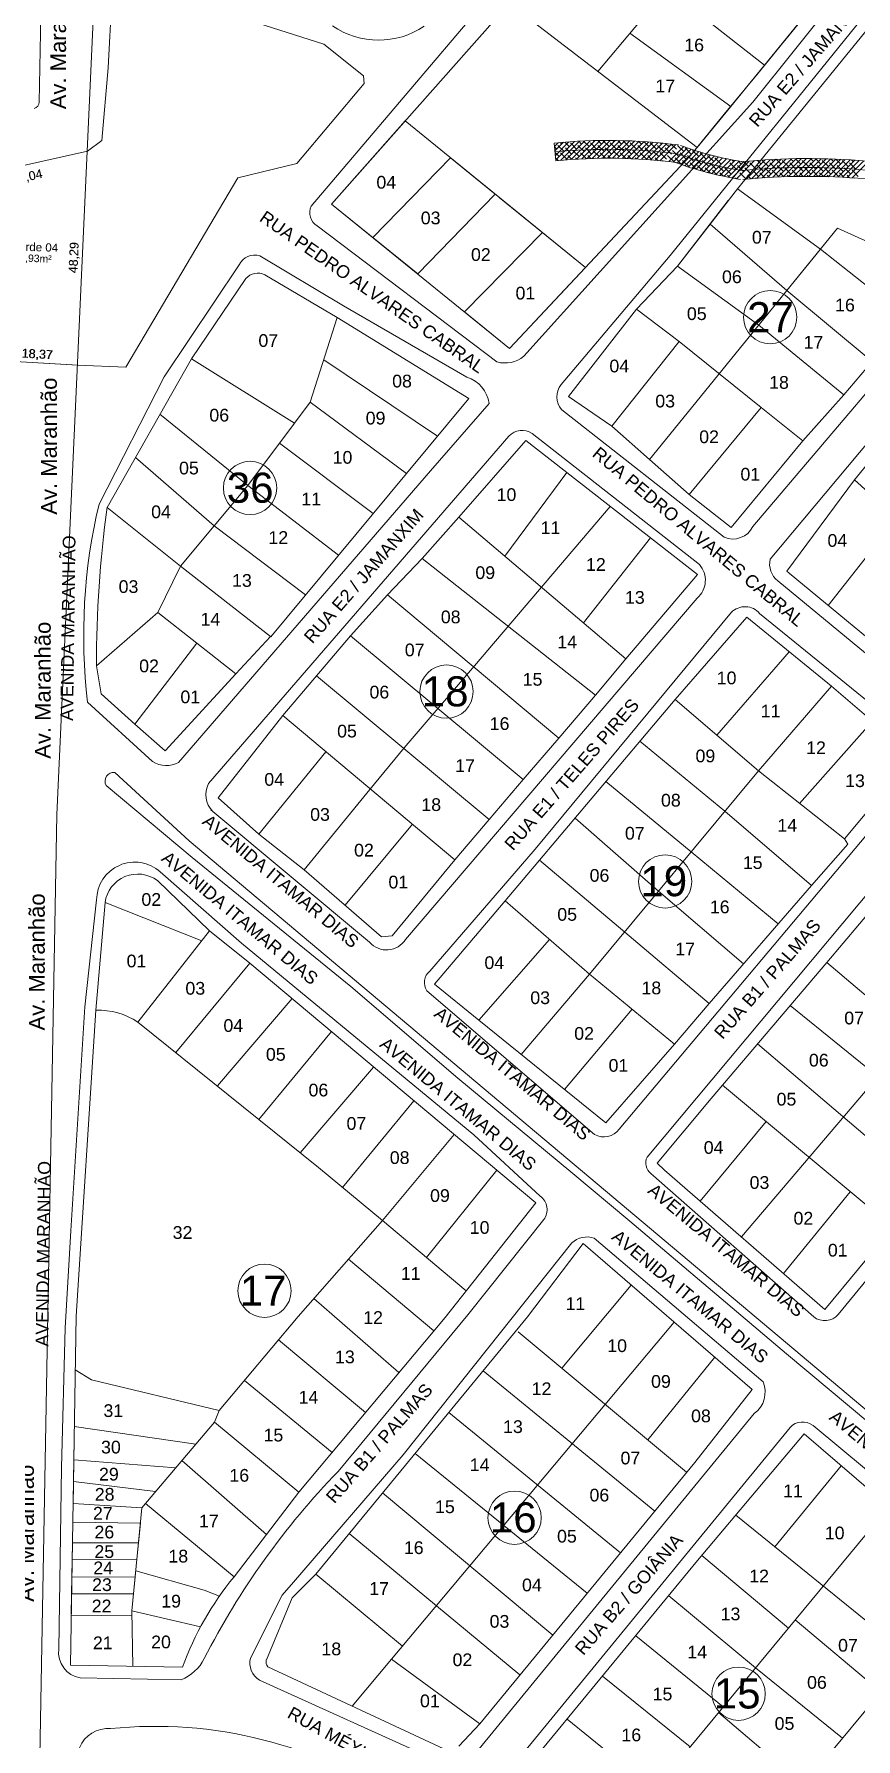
# Model space of a CAD drawing. Header units: metres. Extents: x 3808 to 8215, y 2374 to 6187.
# Drawn here: x 5423.2 to 5608.3, y 5421.3 to 5805.2 of the extents above; entities that cross this region are included whole.
import ezdxf

# ---------------------------------------------------------------- set-up
doc = ezdxf.new("R2010")
doc.units = ezdxf.units.M
doc.linetypes.add('CENTER', pattern=[2, 1.25, -0.25, 0.25, -0.25])
doc.linetypes.add('CONTINUO', pattern=[0])
for name, color, linetype in [('0 - Divisão rela', 7, 'CENTER'), ('0 - Linhas Quadras', 7, 'Continuous'), ('0 - Meio Fio', 32, 'Continuous'), ('Areas Lotes', 1, 'Continuous'), ('Calçada', 8, 'Continuous'), ('Fluxo', 170, 'Continuous'), ('Nome das Ruas', 7, 'Continuous'), ('q', 9, 'CONTINUO'), ('vista', 7, 'Continuous')]:
    doc.layers.add(name, color=color, linetype=linetype)
doc.styles.add('Arial', font='arial.ttf')
doc.styles.add('pedro', font='arial.ttf', dxfattribs={"height": 3})
doc.dimstyles.new('COTA 2', dxfattribs={"dimtxt": 1.9, "dimasz": 2.5, "dimexe": 1.25, "dimexo": 0.625, "dimtad": 1, "dimlfac": 1, "dimzin": 1, "dimtxsty": 'Arial', "dimcen": 2.5, "dimse1": 1, "dimse2": 1, "dimsd1": 1, "dimsd2": 1, "dimclrt": 7, "dimadec": 0, "dimazin": 0, "dimtfac": 1, "dimtmove": 0, "dimatfit": 3, "dimfxl": 1, "dimtolj": 1, "dimtzin": 0, "dimarcsym": 0})

# ---------------------------------------------------------------- blocks, each defined once
blk = doc.blocks.new('*D7880')
at = {"layer": 'Defpoints', "color": 0, "linetype": 'Continuous', "transparency": 16777216}
for p in [(5435.25, 5778.89), (5436.28, 5774.34), (5406.92, 5772.49)]:
    blk.add_point(p, dxfattribs=at)
at = {"layer": 'Calçada', "color": 7, "linetype": 'Continuous', "lineweight": 5, "transparency": 16777216, "insert": (5421.71, 5772.92), "char_height": 2, "attachment_point": 5, "rotation": 12.729, "style": 'Arial'}
blk.add_mtext('\\A1;29,04', dxfattribs=at)
blk = doc.blocks.new('*D7881')
at = {"layer": 'Defpoints', "color": 0, "linetype": 'Continuous', "transparency": 16777216}
for p in [(5435.25, 5778.9), (5433.07, 5730.66), (5433.07, 5730.66)]:
    blk.add_point(p, dxfattribs=at)
at = {"layer": 'Calçada', "color": 7, "linetype": 'Continuous', "lineweight": 5, "transparency": 16777216, "insert": (5432.34, 5754.86), "char_height": 2, "attachment_point": 5, "rotation": 87.4198, "style": 'Arial'}
blk.add_mtext('\\A1;48,29', dxfattribs=at)
blk = doc.blocks.new('*D7882')
at = {"layer": 'Defpoints', "color": 0, "linetype": 'Continuous', "transparency": 16777216}
for p in [(5414.73, 5731.72), (5414.73, 5731.72), (5433.07, 5730.66)]:
    blk.add_point(p, dxfattribs=at)
at = {"layer": 'Calçada', "color": 7, "linetype": 'Continuous', "lineweight": 5, "transparency": 16777216, "insert": (5424.01, 5733.01), "char_height": 2, "attachment_point": 5, "rotation": 356.6896, "style": 'Arial'}
blk.add_mtext('\\A1;18,37', dxfattribs=at)

msp = doc.modelspace()

# ---------------------------------------------------------------- linework, layer by layer
at = {"layer": '0 - Divisão rela', "linetype": 'Continuous', "lineweight": 5}
for p, q in [((5734.414, 5958.439), (5581.627, 5770.366)), ((5602.935, 5816.821), (5571.085, 5777.886)), ((5440.73, 5813.351), (5439.9, 5797.601)), ((5565.82, 5815.392), (5550.197, 5796.843)), ((5587.739, 5798.245), (5565.82, 5815.392)), ((5488.481, 5802.946), (5470.316, 5808.78)), ((5529.391, 5811.146), (5490.226, 5766.963)), ((5530.183, 5812.225), (5572.543, 5779.668)), ((5580.141, 5788.957), (5557.431, 5805.432)), ((5586.281, 5796.463), (5593.879, 5805.751)), ((5595.337, 5807.533), (5587.739, 5798.245)), ((5497.435, 5795.816), (5488.481, 5802.946)), ((5439.9, 5797.601), (5438.526, 5781.296)), ((5587.739, 5798.245), (5580.141, 5788.957)), ((5482.384, 5776.111), (5497.564, 5794.131)), ((5497.564, 5794.131), (5497.435, 5795.816)), ((5578.683, 5787.175), (5586.281, 5796.463)), ((5490.226, 5766.963), (5506.809, 5785.671)), ((5506.809, 5785.671), (5547.407, 5752.683)), ((5571.085, 5777.886), (5578.683, 5787.175)), ((5580.141, 5788.957), (5572.543, 5779.668)), ((5469.148, 5772.87), (5482.384, 5776.111)), ((5499.545, 5759.403), (5517.019, 5777.375)), ((5527.108, 5769.177), (5517.019, 5777.375)), ((5571.085, 5777.886), (5530.289, 5734.462)), ((5575.494, 5762.467), (5581.627, 5770.366)), ((5581.627, 5770.366), (5600.352, 5756.812)), ((5530.289, 5734.462), (5490.226, 5766.963)), ((5490.226, 5766.963), (5509.641, 5751.213)), ((5509.641, 5751.213), (5527.108, 5769.177)), ((5547.407, 5752.683), (5528.005, 5768.448)), ((5579.58, 5767.729), (5568.134, 5752.989)), ((5509.641, 5751.213), (5499.545, 5759.403)), ((5520.194, 5742.652), (5537.706, 5760.565)), ((5604.178, 5761.519), (5561.851, 5709.442)), ((5568.134, 5752.989), (5575.494, 5762.467)), ((5575.494, 5762.467), (5592.784, 5747.5)), ((5604.178, 5761.519), (5628.378, 5750.592)), ((5592.784, 5747.5), (5600.352, 5756.812)), ((5600.352, 5756.812), (5620.168, 5741.047)), ((5475.207, 5751.026), (5491.51, 5741.442)), ((5530.289, 5734.462), (5547.407, 5752.683)), ((5558.885, 5743.285), (5568.134, 5752.989)), ((5568.134, 5752.989), (5586.451, 5739.709)), ((5458.674, 5732.141), (5470.968, 5750.179)), ((5611.957, 5731.502), (5592.784, 5747.5)), ((5608.009, 5704.89), (5644.468, 5749.52)), ((5485.433, 5722.363), (5491.51, 5741.442)), ((5491.51, 5741.442), (5521.13, 5723.178)), ((5530.289, 5734.462), (5520.194, 5742.652)), ((5543.622, 5723.646), (5558.885, 5743.285)), ((5568.548, 5735.992), (5558.885, 5743.285)), ((5586.451, 5739.709), (5605.598, 5723.993)), ((5553.335, 5716.946), (5568.548, 5735.992)), ((5568.548, 5735.992), (5587.009, 5721.131)), ((5458.674, 5732.141), (5439.698, 5698.662)), ((5481.863, 5717.598), (5458.674, 5732.141)), ((5514.106, 5714.723), (5488.472, 5731.902)), ((5605.598, 5723.993), (5611.957, 5731.502)), ((5481.863, 5717.598), (5485.433, 5722.363)), ((5507.082, 5706.267), (5485.433, 5722.363)), ((5521.13, 5723.178), (5507.082, 5706.267)), ((5553.335, 5716.946), (5543.622, 5723.646)), ((5570.777, 5701.577), (5587.009, 5721.131)), ((5587.009, 5721.131), (5596.356, 5713.606)), ((5596.356, 5713.606), (5605.598, 5723.993)), ((5451.597, 5719.655), (5471.383, 5703.608)), ((5471.383, 5703.608), (5481.863, 5717.598)), ((5561.851, 5709.442), (5553.335, 5716.946)), ((5478.488, 5713.093), (5499.595, 5697.255)), ((5533.99, 5713.699), (5518.918, 5696.432)), ((5572.658, 5683.565), (5533.99, 5713.699)), ((5580.2, 5694.146), (5596.356, 5713.606)), ((5463.796, 5694.521), (5446.075, 5709.912)), ((5561.851, 5709.442), (5570.777, 5701.577)), ((5507.082, 5706.267), (5476.551, 5669.515)), ((5529.237, 5687.68), (5543.213, 5706.512)), ((5456.21, 5685.434), (5471.383, 5703.608)), ((5471.383, 5703.608), (5491.816, 5687.891)), ((5570.777, 5701.577), (5580.2, 5694.146)), ((5592.751, 5684.256), (5608.009, 5704.89)), ((5608.009, 5704.89), (5645.05, 5671.155)), ((5456.21, 5685.434), (5439.698, 5698.662)), ((5522.442, 5662.974), (5553.008, 5698.879)), ((5463.796, 5694.521), (5484.397, 5678.96)), ((5518.918, 5696.432), (5510.609, 5687.127)), ((5518.918, 5696.432), (5556.514, 5664.547)), ((5602.088, 5676.543), (5617.503, 5696.244)), ((5562.074, 5691.813), (5546.955, 5672.653)), ((5510.609, 5687.127), (5502.815, 5678.96)), ((5510.609, 5687.127), (5549.66, 5656.371)), ((5451.143, 5674.972), (5456.21, 5685.434)), ((5456.21, 5685.434), (5476.478, 5669.572)), ((5556.514, 5664.547), (5572.658, 5683.565)), ((5593.27, 5683.827), (5592.751, 5684.256)), ((5610.905, 5669.258), (5593.27, 5683.827)), ((5502.815, 5678.96), (5494.487, 5669.746)), ((5502.815, 5678.96), (5541.422, 5646.658)), ((5437.295, 5662.991), (5451.143, 5674.972)), ((5468.708, 5661.135), (5451.143, 5674.972)), ((5567.611, 5655.391), (5583.756, 5673.905)), ((5583.756, 5673.905), (5602.827, 5658.41)), ((5445.946, 5649.822), (5459.926, 5668.053)), ((5476.478, 5669.572), (5468.708, 5661.135)), ((5494.487, 5669.746), (5479.265, 5651.756)), ((5494.487, 5669.746), (5533.357, 5637.371)), ((5438.339, 5656.684), (5437.295, 5662.991)), ((5506.588, 5644.494), (5522.442, 5662.974)), ((5549.66, 5656.371), (5556.514, 5664.547)), ((5576.998, 5647.353), (5593.291, 5666.157)), ((5468.708, 5661.135), (5452.74, 5643.794)), ((5486.876, 5660.751), (5525.764, 5628.383)), ((5445.946, 5649.822), (5438.339, 5656.684)), ((5567.611, 5655.391), (5529.33, 5610.053)), ((5541.422, 5646.658), (5549.66, 5656.371)), ((5567.611, 5655.391), (5586.384, 5639.314)), ((5586.384, 5639.314), (5602.827, 5658.41)), ((5602.827, 5658.41), (5621.237, 5642.563)), ((5479.265, 5651.756), (5464.666, 5633.211)), ((5479.265, 5651.756), (5518.006, 5619.253)), ((5445.946, 5649.822), (5452.74, 5643.794)), ((5612.032, 5650.486), (5595.633, 5631.992)), ((5488.981, 5643.604), (5473.857, 5625.069)), ((5498.888, 5635.137), (5506.588, 5644.494)), ((5533.357, 5637.371), (5541.422, 5646.658)), ((5559.664, 5645.98), (5578.827, 5630.214)), ((5621.237, 5642.563), (5605.754, 5623.98)), ((5525.764, 5628.383), (5533.357, 5637.371)), ((5548.332, 5593.498), (5586.384, 5639.314)), ((5552, 5636.903), (5571.226, 5621.064)), ((5605.754, 5623.98), (5586.384, 5639.314)), ((5464.666, 5633.211), (5473.857, 5625.069)), ((5484.076, 5616.992), (5498.888, 5635.137)), ((5518.006, 5619.253), (5525.764, 5628.383)), ((5563.867, 5612.202), (5545.067, 5628.691)), ((5598.352, 5613.523), (5578.827, 5630.214)), ((5473.857, 5625.069), (5484.076, 5616.992)), ((5508.432, 5627.285), (5493.278, 5609.036)), ((5571.226, 5621.064), (5590.848, 5604.889)), ((5598.352, 5613.523), (5606.536, 5622.81)), ((5606.536, 5622.81), (5605.754, 5623.98)), ((5484.076, 5616.992), (5501.464, 5601.958)), ((5503.885, 5602.149), (5518.006, 5619.253)), ((5556.246, 5603.026), (5537.072, 5619.222)), ((5462.78, 5603.278), (5451.009, 5614.6)), ((5575.266, 5586.96), (5598.352, 5613.523)), ((5616.811, 5613.993), (5601.796, 5596.198)), ((5439.24, 5609.664), (5437.136, 5585.412)), ((5461.013, 5601.031), (5439.24, 5609.664)), ((5513.385, 5591.274), (5529.33, 5610.053)), ((5529.33, 5610.053), (5548.332, 5593.498)), ((5563.867, 5612.202), (5582.972, 5595.827)), ((5462.78, 5603.278), (5446.637, 5582.761)), ((5471.804, 5596.031), (5462.78, 5603.278)), ((5501.464, 5601.958), (5503.885, 5602.149)), ((5523.404, 5583.173), (5539.334, 5601.337)), ((5556.246, 5603.026), (5575.266, 5586.96)), ((5455.181, 5575.876), (5471.804, 5596.031)), ((5536.237, 5542.003), (5471.804, 5596.031)), ((5601.796, 5596.198), (5575.722, 5565.523)), ((5601.796, 5596.198), (5639.762, 5563.869)), ((5523.404, 5583.173), (5513.385, 5591.274)), ((5548.332, 5593.498), (5532.964, 5575.444)), ((5548.332, 5593.498), (5567.496, 5577.778)), ((5481.36, 5588.019), (5464.518, 5568.353)), ((5567.496, 5577.778), (5575.266, 5586.96)), ((5582.525, 5534.368), (5628.885, 5588.822)), ((5632.396, 5554.849), (5593.538, 5586.483)), ((5437.136, 5585.412), (5432.711, 5516.495)), ((5446.637, 5582.761), (5487.29, 5550.005)), ((5552.001, 5560.052), (5523.404, 5583.173)), ((5542.725, 5567.551), (5557.914, 5585.638)), ((5490.22, 5580.589), (5473.883, 5560.807)), ((5567.496, 5577.778), (5552.001, 5560.052)), ((5624.511, 5545.193), (5586.18, 5577.827)), ((5499.717, 5572.625), (5483.168, 5553.326)), ((5616.644, 5536.554), (5578.278, 5568.53)), ((5492.703, 5545.516), (5508.764, 5565.04)), ((5575.722, 5565.523), (5563.6, 5550.989)), ((5573.253, 5542.432), (5588.125, 5560.323)), ((5517.862, 5557.411), (5501.701, 5538.055)), ((5487.29, 5550.005), (5501.701, 5538.055)), ((5511.584, 5529.764), (5527.432, 5549.386)), ((5563.6, 5550.989), (5565.224, 5549.415)), ((5601.304, 5518.035), (5565.224, 5549.415)), ((5592.024, 5526.106), (5607.056, 5544.545)), ((5536.237, 5542.003), (5515.825, 5516.24)), ((5501.701, 5538.055), (5482.711, 5516.447)), ((5520.568, 5522.227), (5501.701, 5538.055)), ((5601.304, 5518.035), (5616.644, 5536.554)), ((5546.876, 5532.844), (5534.36, 5516.379)), ((5546.876, 5532.844), (5584.986, 5500.038)), ((5494.045, 5529.344), (5513.276, 5513.197)), ((5557.733, 5523.498), (5542.082, 5504.816)), ((5486.262, 5520.488), (5505.414, 5503.812)), ((5432.711, 5516.495), (5431.431, 5437.939)), ((5482.711, 5516.447), (5464.895, 5495.259)), ((5515.825, 5516.24), (5482.836, 5476.86)), ((5534.36, 5516.379), (5486.687, 5458.417)), ((5503.76, 5439.251), (5567.402, 5515.175)), ((5532.273, 5512.997), (5570.204, 5481.358)), ((5478.264, 5511.158), (5497.883, 5494.822)), ((5576.582, 5507.272), (5561.445, 5488.664)), ((5432.515, 5504.46), (5436.156, 5502.165)), ((5436.156, 5502.165), (5464.895, 5495.259)), ((5470.61, 5502.056), (5490.36, 5485.841)), ((5524.36, 5504.221), (5563.029, 5472.637)), ((5584.986, 5500.038), (5572.016, 5483.562)), ((5464.895, 5495.259), (5463.867, 5492.626)), ((5516.611, 5494.8), (5555.279, 5463.216)), ((5432.306, 5491.64), (5459.681, 5487.692)), ((5463.867, 5492.626), (5447.522, 5473.361)), ((5463.867, 5492.626), (5482.836, 5476.86)), ((5596.665, 5489.984), (5572.675, 5461.473)), ((5596.665, 5489.984), (5634.824, 5457.135)), ((5432.185, 5484.2), (5432.253, 5488.399)), ((5432.105, 5479.317), (5432.171, 5483.317)), ((5432.185, 5484.2), (5455.165, 5482.369)), ((5456.55, 5484.002), (5475.555, 5467.348)), ((5547.824, 5454.154), (5509.06, 5485.62)), ((5572.016, 5483.562), (5523.632, 5424.746)), ((5605.023, 5482.789), (5590.098, 5464.537)), ((5432.105, 5479.317), (5450.607, 5476.998)), ((5432.024, 5474.351), (5432.09, 5478.35)), ((5482.836, 5476.86), (5468.274, 5457.835)), ((5501.733, 5476.711), (5540.031, 5444.68)), ((5447.522, 5473.361), (5432.024, 5474.351)), ((5447.522, 5473.361), (5445.265, 5450.184)), ((5468.274, 5457.835), (5448.349, 5474.336)), ((5546.821, 5390.402), (5615.745, 5473.559)), ((5581.27, 5471.688), (5620.533, 5439.884)), ((5447.188, 5469.928), (5431.956, 5470.158)), ((5446.752, 5465.45), (5447.188, 5469.928)), ((5494.191, 5467.541), (5513.844, 5451.281)), ((5431.819, 5461.753), (5431.879, 5465.452)), ((5431.879, 5465.452), (5446.752, 5465.45)), ((5446.393, 5461.767), (5446.752, 5465.45)), ((5431.754, 5457.753), (5431.819, 5461.753)), ((5446.393, 5461.767), (5431.819, 5461.753)), ((5446.005, 5457.786), (5446.393, 5461.767)), ((5572.675, 5461.473), (5527.85, 5407.078)), ((5573.653, 5462.636), (5593.134, 5446.279)), ((5431.692, 5453.954), (5431.754, 5457.753)), ((5446.005, 5457.786), (5431.754, 5457.753)), ((5445.637, 5454.004), (5446.005, 5457.786)), ((5461.539, 5454.84), (5446.139, 5459.155)), ((5486.687, 5458.417), (5481.35, 5453.124)), ((5486.687, 5458.417), (5506.222, 5442.187)), ((5634.824, 5457.135), (5581.251, 5392.464)), ((5431.692, 5453.954), (5431.614, 5449.154)), ((5445.637, 5454.004), (5431.692, 5453.954)), ((5464.965, 5453.453), (5461.539, 5454.84)), ((5481.35, 5453.124), (5475.549, 5439.117)), ((5585.722, 5437.337), (5566.163, 5453.571)), ((5431.614, 5449.154), (5445.287, 5449.05)), ((5460.74, 5446.561), (5445.265, 5450.184)), ((5445.265, 5450.184), (5445.503, 5437.675)), ((5513.844, 5451.281), (5532.657, 5435.717)), ((5594.642, 5448.099), (5613.959, 5431.948)), ((5558.742, 5444.566), (5578.435, 5428.545)), ((5431.431, 5437.939), (5456.668, 5437.466)), ((5475.859, 5437.569), (5515.539, 5419.089)), ((5503.76, 5439.251), (5494.912, 5428.695)), ((5523.632, 5424.746), (5503.76, 5439.251)), ((5585.722, 5437.337), (5605.269, 5421.458)), ((5551.239, 5435.461), (5570.99, 5419.563)), ((5523.632, 5424.746), (5518.93, 5419.684)), ((5562.931, 5409.839), (5543.274, 5425.795)), ((5577.384, 5427.277), (5596.565, 5410.951))]:
    msp.add_line(p, q, dxfattribs=at)
for centre, radius, start, end in [((5473.623, 5747.921), 3.486, 62.97785, 139.61643), ((5706.555, 5662.764), 269.261, 172.33845, 179.95164), ((5446.578, 5608.667), 7.405, 53.24499, 172.26251), ((5437.64, 5568.866), 16.554, 57.07841, 91.7426), ((5522.502, 5413.446), 70.079, 140.69767, 159.95559), ((5477.296, 5438.662), 1.806, 165.3741, 217.24542)]:
    msp.add_arc(centre, radius, start, end, dxfattribs=at)
at = {"layer": '0 - Linhas Quadras', "lineweight": 5}
for p, q in [((5435.249, 5778.9), (5406.92, 5772.491)), ((5435.249, 5778.9), (5438.526, 5781.296)), ((5443.877, 5730.212), (5469.148, 5772.87)), ((5414.731, 5731.721), (5433.004, 5730.664)), ((5433.004, 5730.664), (5443.877, 5730.212))]:
    msp.add_line(p, q, dxfattribs=at)
at = {"layer": '0 - Meio Fio', "linetype": 'Continuous', "lineweight": 5}
for p, q in [((5583.623, 5881.929), (5485.676, 5766.495)), ((5661.72, 5873.185), (5566.486, 5755.338)), ((5585.105, 5789.941), (5634.04, 5851.092)), ((5711.597, 5833.53), (5589.033, 5687.006)), ((5585.133, 5694.326), (5675.703, 5801.159)), ((5533.554, 5732.688), (5585.105, 5789.941)), ((5487.005, 5762.068), (5527.483, 5731.403)), ((5474.082, 5755.334), (5492.906, 5744.048)), ((5566.486, 5755.338), (5541.967, 5726.288)), ((5469.42, 5753.246), (5452.54, 5728.03)), ((5492.906, 5744.048), (5520.717, 5727.986)), ((5452.54, 5728.03), (5437.872, 5699.343)), ((5512.517, 5706.915), (5525.701, 5722.043)), ((5542.061, 5720.63), (5578.628, 5691.913)), ((5530.177, 5714.658), (5462.538, 5636.455)), ((5573.084, 5685.762), (5535.421, 5715.293)), ((5455.769, 5641.222), (5512.517, 5706.915)), ((5590.746, 5682.084), (5627.801, 5651.484)), ((5506.907, 5601.341), (5572.586, 5678.242)), ((5536.053, 5621.696), (5580.305, 5675.02)), ((5586.623, 5674.767), (5622.008, 5645.979)), ((5435.297, 5654.771), (5449.947, 5641.42)), ((5439.484, 5636.042), (5458.836, 5619.838)), ((5458.147, 5623.566), (5441.396, 5638.936)), ((5620.997, 5637.141), (5555.03, 5558.606)), ((5561.278, 5552.346), (5628.833, 5633.09)), ((5463.015, 5630.576), (5498.797, 5600.705)), ((5639.11, 5471.426), (5458.147, 5623.566)), ((5512.354, 5594.229), (5536.053, 5621.696)), ((5458.836, 5619.838), (5494.583, 5590.791)), ((5451.666, 5616.571), (5469.959, 5600.529)), ((5434.687, 5586.148), (5437.32, 5610.259)), ((5469.959, 5600.529), (5522.256, 5557.352)), ((5669.722, 5596.589), (5604.343, 5516.892)), ((5494.583, 5590.791), (5518.664, 5570.147)), ((5549.483, 5557.448), (5511.721, 5589.809)), ((5431.528, 5535.718), (5434.687, 5586.148)), ((5518.664, 5570.147), (5544.11, 5549.047)), ((5522.256, 5557.352), (5537.228, 5543.523)), ((5544.11, 5549.047), (5557.38, 5537.91)), ((5562.113, 5548.614), (5598.809, 5516.349)), ((5538.019, 5538.256), (5520.902, 5516.845)), ((5557.38, 5537.91), (5592.72, 5508.043)), ((5430.212, 5513.89), (5431.528, 5535.718)), ((5544.312, 5532.995), (5506.371, 5485.276)), ((5549.397, 5534.064), (5587.399, 5501.71)), ((5520.902, 5516.845), (5491.72, 5481.549)), ((5429.438, 5482.343), (5430.212, 5513.89)), ((5592.72, 5508.043), (5644.151, 5464.976)), ((5521.046, 5416.142), (5585.431, 5494.575)), ((5593.483, 5491.481), (5527.333, 5410.778)), ((5598.658, 5491.93), (5636.232, 5460.683)), ((5428.807, 5441.566), (5429.438, 5482.343)), ((5506.371, 5485.276), (5481.65, 5456.62)), ((5481.65, 5456.62), (5479.087, 5453.704)), ((5479.087, 5453.704), (5471.985, 5439.512)), ((5456.367, 5434.629), (5433.646, 5435.05)), ((5473.995, 5434.558), (5514.197, 5416.35))]:
    msp.add_line(p, q, dxfattribs=at)
for centre, radius, start, end in [((5500.809, 5822.042), 18.183, 235.34451, 304.42183), ((5488.685, 5764.986), 3.367, 153.35932, 240.07428), ((5472.979, 5751.548), 3.944, 73.76485, 154.48634), ((5529.262, 5737.985), 6.818, 254.8829, 309.01867), ((5518.502, 5721.068), 7.264, 7.71683, 72.24833), ((5545.321, 5723.514), 4.352, 140.40362, 221.49671), ((5533.159, 5712.008), 3.989, 55.44037, 138.37029), ((5562.431, 5669.785), 128.018, 166.65067, 186.73521), ((5580.581, 5696.623), 5.099, 247.48174, 333.22344), ((5569.137, 5682.247), 5.285, 310.733, 41.68887), ((5593.644, 5685.852), 4.753, 165.94904, 232.43955), ((5583.348, 5671.989), 4.295, 40.30137, 135.12122), ((5453.016, 5645.983), 5.499, 236.07147, 300.03634), ((5441.149, 5637.02), 1.932, 82.66609, 210.43933), ((5467.289, 5633.958), 5.367, 152.27922, 223.92578), ((5445.923, 5610.165), 8.603, 48.12466, 179.37195), ((5502.612, 5604.088), 5.099, 221.56067, 327.40051), ((5514.526, 5591.663), 3.362, 130.25191, 213.47059), ((5551.598, 5561.179), 4.289, 240.44725, 323.1387), ((5564.22, 5551.045), 3.217, 156.14722, 229.08409), ((5535.076, 5540.507), 3.706, 322.59264, 54.48514), ((5547.72, 5529.413), 4.944, 70.178, 133.57916), ((5601.286, 5519.573), 4.066, 232.4623, 318.74526), ((5581.946, 5499.376), 5.933, 305.98105, 23.17194), ((5596.329, 5488.733), 3.956, 53.92477, 136.00605), ((5617.958, 5359.307), 175.724, 135.92116, 152.87425), ((5434.634, 5440.838), 5.872, 172.88479, 260.30916), ((5452.682, 5443.829), 9.91, 291.82535, 333.63156), ((5476.28, 5438.37), 4.444, 165.11181, 239.05798), ((5439.908, 5416.691), 6.959, 85.21071, 157.60285), ((5450.599, 5326.147), 98.002, 55.60308, 95.92132)]:
    msp.add_arc(centre, radius, start, end, dxfattribs=at)
at = {"layer": 'Calçada', "linetype": 'Continuous', "lineweight": 5}
for p, q in [((5425.018, 5820.429), (5424.418, 5789.922)), ((5406.92, 5772.491), (5435.249, 5778.9)), ((5414.731, 5731.721), (5433.075, 5730.66))]:
    msp.add_line(p, q, dxfattribs=at)
msp.add_arc((5422.918, 5789.952), 1.5, 282.74784, 358.87333, dxfattribs=at)
at = {"layer": 'Fluxo', "lineweight": 5}
msp.add_line((5540.369, 5780.682), (5540.764, 5776.702), dxfattribs=at)
at = {"layer": 'Fluxo', "linetype": 'Continuous', "lineweight": 5}
for p, q in [((5540.442, 5779.947), (5541.263, 5780.768)), ((5540.941, 5779.324), (5540.456, 5779.809)), ((5540.543, 5778.926), (5542.492, 5780.874)), ((5541.502, 5777.64), (5540.579, 5778.563)), ((5540.645, 5777.904), (5543.708, 5780.968)), ((5540.746, 5776.883), (5544.911, 5781.048)), ((5542.625, 5778.762), (5541.222, 5780.165)), ((5542.064, 5780.446), (5541.702, 5780.807)), ((5543.186, 5777.078), (5541.783, 5778.482)), ((5541.784, 5776.799), (5546.101, 5781.116)), ((5543.747, 5779.885), (5542.738, 5780.894)), ((5544.309, 5778.201), (5542.906, 5779.604)), ((5543.011, 5776.903), (5547.28, 5781.172)), ((5544.382, 5777.005), (5543.467, 5777.92)), ((5545.431, 5779.324), (5544.028, 5780.727)), ((5544.224, 5776.994), (5548.447, 5781.216)), ((5545.993, 5777.64), (5544.589, 5779.043)), ((5544.87, 5781.007), (5544.834, 5781.043)), ((5545.425, 5777.072), (5549.602, 5781.249)), ((5547.115, 5778.762), (5545.712, 5780.165)), ((5546.554, 5780.446), (5545.895, 5781.105)), ((5547.574, 5777.181), (5546.273, 5778.482)), ((5546.612, 5777.137), (5550.747, 5781.272)), ((5548.238, 5779.885), (5546.964, 5781.158)), ((5548.799, 5778.201), (5547.396, 5779.604)), ((5547.788, 5777.19), (5551.881, 5781.283)), ((5548.656, 5777.221), (5547.957, 5777.92)), ((5549.921, 5779.324), (5548.518, 5780.727)), ((5548.951, 5777.23), (5553.004, 5781.284)), ((5550.483, 5777.64), (5549.08, 5779.043)), ((5549.36, 5781.007), (5549.13, 5781.237)), ((5550.103, 5777.26), (5554.118, 5781.275)), ((5551.605, 5778.762), (5550.202, 5780.165)), ((5551.044, 5780.446), (5550.227, 5781.263)), ((5551.962, 5777.283), (5550.763, 5778.482)), ((5551.243, 5777.278), (5555.222, 5781.256)), ((5552.728, 5779.885), (5551.334, 5781.279)), ((5553.289, 5778.201), (5551.886, 5779.604)), ((5552.373, 5777.285), (5556.316, 5781.228)), ((5553.084, 5777.284), (5552.447, 5777.92)), ((5554.412, 5779.324), (5553.008, 5780.727)), ((5553.492, 5777.281), (5557.4, 5781.19)), ((5554.973, 5777.64), (5553.57, 5779.043)), ((5553.85, 5781.007), (5553.577, 5781.281)), ((5554.6, 5777.267), (5558.476, 5781.143)), ((5556.095, 5778.762), (5554.692, 5780.165)), ((5555.534, 5780.446), (5554.714, 5781.266)), ((5556.516, 5777.219), (5555.253, 5778.482)), ((5555.699, 5777.244), (5559.543, 5781.087)), ((5557.218, 5779.885), (5555.862, 5781.241)), ((5557.779, 5778.201), (5556.376, 5779.604)), ((5556.788, 5777.21), (5560.601, 5781.023)), ((5557.683, 5777.175), (5556.937, 5777.92)), ((5558.902, 5779.324), (5557.499, 5780.727)), ((5557.868, 5777.167), (5561.651, 5780.95)), ((5559.463, 5777.64), (5558.06, 5779.043)), ((5558.34, 5781.007), (5558.191, 5781.156)), ((5558.938, 5777.114), (5562.692, 5780.869)), ((5560.585, 5778.762), (5559.182, 5780.165)), ((5560.024, 5780.446), (5559.374, 5781.097)), ((5561.147, 5777.078), (5559.744, 5778.482)), ((5559.999, 5777.053), (5563.725, 5780.779)), ((5561.708, 5779.885), (5560.568, 5781.025)), ((5562.269, 5778.201), (5560.866, 5779.604)), ((5561.051, 5776.983), (5564.75, 5780.682)), ((5562.475, 5776.873), (5561.427, 5777.92)), ((5563.392, 5779.324), (5561.989, 5780.727)), ((5562.095, 5776.904), (5565.768, 5780.577)), ((5563.953, 5777.64), (5562.55, 5779.043)), ((5563.13, 5776.817), (5566.777, 5780.464)), ((5565.076, 5778.762), (5563.672, 5780.165)), ((5564.157, 5776.721), (5567.78, 5780.344)), ((5564.514, 5780.446), (5564.228, 5780.733)), ((5565.637, 5777.078), (5564.234, 5778.482)), ((5566.759, 5778.201), (5565.356, 5779.604)), ((5566.198, 5779.885), (5565.475, 5780.608)), ((5567.321, 5776.517), (5565.917, 5777.92)), ((5566.187, 5776.506), (5569.57, 5779.889)), ((5567.882, 5779.324), (5566.737, 5780.469)), ((5568.443, 5777.64), (5567.04, 5779.043)), ((5567.19, 5776.386), (5570.399, 5779.596)), ((5568.095, 5776.169), (5571.237, 5779.311)), ((5569.566, 5778.762), (5568.163, 5780.165)), ((5570.127, 5777.078), (5568.724, 5778.482)), ((5568.923, 5775.874), (5572.084, 5779.035)), ((5569.759, 5775.588), (5572.939, 5778.768)), ((5571.25, 5778.201), (5569.846, 5779.604)), ((5571.811, 5776.517), (5570.408, 5777.92)), ((5570.603, 5775.31), (5573.803, 5778.51)), ((5571.456, 5775.04), (5574.677, 5778.261)), ((5572.933, 5777.64), (5571.53, 5779.043)), ((5572.317, 5774.778), (5575.559, 5778.021)), ((5574.617, 5777.078), (5573.214, 5778.482)), ((5576.301, 5776.517), (5574.898, 5777.92)), ((5541.269, 5776.751), (5540.703, 5777.317)), ((5545.437, 5777.073), (5545.151, 5777.359)), ((5549.748, 5777.252), (5549.641, 5777.359)), ((5554.217, 5777.273), (5554.131, 5777.359)), ((5558.862, 5777.119), (5558.621, 5777.359)), ((5563.706, 5776.764), (5563.111, 5777.359)), ((5564.952, 5776.641), (5564.795, 5776.798)), ((5569.004, 5775.956), (5567.601, 5777.359)), ((5570.688, 5775.395), (5569.285, 5776.798)), ((5572.372, 5774.833), (5570.969, 5776.237)), ((5573.495, 5775.956), (5572.091, 5777.359)), ((5574.041, 5774.287), (5572.653, 5775.675)), ((5573.186, 5774.525), (5576.451, 5777.79)), ((5575.178, 5775.395), (5573.775, 5776.798)), ((5574.064, 5774.281), (5577.353, 5777.569)), ((5575.561, 5773.89), (5574.336, 5775.114)), ((5574.951, 5774.045), (5578.265, 5777.359)), ((5576.862, 5774.833), (5575.459, 5776.237)), ((5575.847, 5773.819), (5579.187, 5777.158)), ((5577.038, 5773.535), (5576.02, 5774.553)), ((5577.985, 5775.956), (5576.582, 5777.359)), ((5576.753, 5773.601), (5580.119, 5776.968)), ((5578.546, 5774.272), (5577.143, 5775.675)), ((5577.668, 5773.394), (5581.062, 5776.788)), ((5578.592, 5773.196), (5582.016, 5776.62)), ((5580.23, 5773.711), (5578.827, 5775.114)), ((5579.107, 5777.078), (5578.985, 5777.201)), ((5579.527, 5773.008), (5583.05, 5776.531)), ((5581.352, 5774.833), (5579.949, 5776.237)), ((5580.791, 5776.517), (5580.394, 5776.914)), ((5580.471, 5772.83), (5584.283, 5776.642)), ((5581.426, 5772.662), (5585.506, 5776.742)), ((5583.036, 5774.272), (5581.633, 5775.675)), ((5582.475, 5775.956), (5581.769, 5776.662)), ((5584.159, 5775.395), (5583.024, 5776.529)), ((5584.72, 5773.711), (5583.317, 5775.114)), ((5583.572, 5772.563), (5587.919, 5776.91)), ((5585.842, 5774.833), (5584.439, 5776.237)), ((5584.803, 5772.672), (5589.111, 5776.979)), ((5586.404, 5773.15), (5585.001, 5774.553)), ((5585.281, 5776.517), (5585.089, 5776.709)), ((5586.024, 5772.77), (5590.292, 5777.038)), ((5587.526, 5774.272), (5586.123, 5775.675)), ((5586.965, 5775.956), (5586.132, 5776.789)), ((5587.234, 5772.857), (5591.465, 5777.088)), ((5588.649, 5775.395), (5587.246, 5776.798)), ((5589.21, 5773.711), (5587.807, 5775.114)), ((5588.433, 5772.934), (5592.627, 5777.128)), ((5590.333, 5774.833), (5588.929, 5776.237)), ((5589.771, 5776.517), (5589.299, 5776.989)), ((5590.894, 5773.15), (5589.491, 5774.553)), ((5589.622, 5773.001), (5593.781, 5777.16)), ((5591.455, 5775.956), (5590.369, 5777.042)), ((5592.016, 5774.272), (5590.613, 5775.675)), ((5590.801, 5773.057), (5594.926, 5777.182)), ((5593.139, 5775.395), (5591.736, 5776.798)), ((5591.971, 5773.104), (5596.063, 5777.196)), ((5593.7, 5773.711), (5592.297, 5775.114)), ((5592.578, 5777.078), (5592.531, 5777.125)), ((5593.131, 5773.142), (5597.191, 5777.201)), ((5594.823, 5774.833), (5593.42, 5776.237)), ((5594.261, 5776.517), (5593.623, 5777.156)), ((5595.346, 5773.188), (5593.981, 5774.553)), ((5594.282, 5773.17), (5598.31, 5777.199)), ((5595.945, 5775.956), (5594.722, 5777.179)), ((5596.506, 5774.272), (5595.103, 5775.675)), ((5595.423, 5773.189), (5599.422, 5777.188)), ((5597.629, 5775.395), (5596.226, 5776.798)), ((5596.556, 5773.199), (5600.526, 5777.169)), ((5598.19, 5773.711), (5596.787, 5775.114)), ((5597.068, 5777.078), (5596.945, 5777.201)), ((5597.681, 5773.201), (5601.622, 5777.142)), ((5599.313, 5774.833), (5597.91, 5776.237)), ((5598.752, 5776.517), (5598.069, 5777.2)), ((5599.843, 5773.181), (5598.471, 5774.553)), ((5598.797, 5773.195), (5602.71, 5777.108)), ((5600.435, 5775.956), (5599.201, 5777.19)), ((5600.997, 5774.272), (5599.593, 5775.675)), ((5599.904, 5773.18), (5603.791, 5777.066)), ((5602.119, 5775.395), (5600.716, 5776.798)), ((5601.004, 5773.157), (5604.864, 5777.017)), ((5602.68, 5773.711), (5601.277, 5775.114)), ((5601.558, 5777.078), (5601.491, 5777.146)), ((5602.096, 5773.126), (5605.931, 5776.961)), ((5603.803, 5774.833), (5602.4, 5776.237)), ((5603.242, 5776.517), (5602.649, 5777.11)), ((5604.364, 5773.15), (5602.961, 5774.553)), ((5603.18, 5773.088), (5606.99, 5776.898)), ((5604.925, 5775.956), (5603.816, 5777.065)), ((5605.487, 5774.272), (5604.084, 5775.675)), ((5604.257, 5773.042), (5608.043, 5776.828)), ((5606.609, 5775.395), (5605.206, 5776.798)), ((5605.326, 5772.989), (5609.089, 5776.752)), ((5607.171, 5773.711), (5605.767, 5775.114)), ((5606.388, 5772.928), (5610.128, 5776.668)), ((5608.293, 5774.833), (5606.89, 5776.237)), ((5607.732, 5776.517), (5607.375, 5776.874)), ((5607.442, 5772.86), (5611.16, 5776.578)), ((5608.854, 5773.15), (5607.451, 5774.553)), ((5578.476, 5773.22), (5577.704, 5773.992)), ((5579.878, 5772.94), (5579.388, 5773.43)), ((5581.248, 5772.693), (5581.072, 5772.869)), ((5583.597, 5772.588), (5582.194, 5773.992)), ((5584.65, 5772.659), (5583.878, 5773.43)), ((5585.687, 5772.744), (5585.562, 5772.869)), ((5587.782, 5772.894), (5586.684, 5773.992)), ((5588.841, 5772.958), (5588.368, 5773.43)), ((5592.059, 5773.107), (5591.174, 5773.992)), ((5593.147, 5773.142), (5592.858, 5773.43)), ((5596.457, 5773.199), (5595.665, 5773.992)), ((5597.577, 5773.201), (5597.348, 5773.43)), ((5600.989, 5773.157), (5600.155, 5773.992)), ((5602.144, 5773.125), (5601.839, 5773.43)), ((5605.666, 5772.97), (5604.645, 5773.992)), ((5606.86, 5772.899), (5606.329, 5773.43)), ((5608.065, 5772.817), (5608.012, 5772.869))]:
    msp.add_line(p, q, dxfattribs=at)
for centre, radius, start, end in [((5552.557, 5657.67), 123.615, 82.63773, 95.65828), ((5552.557, 5657.67), 121.615, 82.63773, 95.65828), ((5594.185, 5848.267), 74.673, 249.58831, 261.1324), ((5594.185, 5848.267), 72.673, 249.58831, 261.1324), ((5552.557, 5657.67), 119.615, 82.63773, 95.65828), ((5594.185, 5848.267), 76.673, 249.58831, 261.1324), ((5597.36, 5624.103), 153.099, 74.34573, 95.57789), ((5597.36, 5624.103), 151.099, 74.34573, 95.57789), ((5597.36, 5624.103), 149.099, 74.34573, 95.57789)]:
    msp.add_arc(centre, radius, start, end, dxfattribs=at)
at = {"layer": 'q', "lineweight": 5}
for p, q in [((5437.488, 5828.597), (5428.372, 5629.504)), ((5428.372, 5629.504), (5405.671, 4365.473))]:
    msp.add_line(p, q, dxfattribs=at)
at = {"layer": 'vista', "lineweight": 5}
for centre in [(5589.014, 5741.481), (5471.884, 5703.022), (5516.127, 5657.164), (5565.364, 5614.414), (5475.14, 5522.246), (5531.454, 5471.132), (5581.907, 5431.495)]:
    msp.add_circle(centre, 6, dxfattribs=at)

# ---------------------------------------------------------------- texts
at = {"lineweight": 5, "style": 'Arial'}
msp.add_text('Área Verde 04', height=1.856, rotation=358.31209, dxfattribs=at).set_placement((5411.922, 5756.686))
at = {"layer": 'Areas Lotes', "linetype": 'Continuous', "lineweight": 5, "style": 'Arial'}
msp.add_text('1.157,93m²', height=1.6726, rotation=357.88799, dxfattribs=at).set_placement((5415.365, 5754.187))
at = {"layer": 'Calçada', "color": 2, "lineweight": 5, "style": 'Arial'}
for s, rotation, p in [('29,04', 12.72901, (5418.503, 5771.374)), ('48,29', 87.41983, (5432.983, 5751.378)), ('18,37', 356.68955, (5420.383, 5732.421))]:
    msp.add_text(s, height=2, rotation=rotation, dxfattribs=at).set_placement(p)
at = {"layer": 'Nome das Ruas', "lineweight": 5, "style": 'Arial'}
for p in [(5430.447, 5788.304, 165.916), (5428.37, 5697.005, 165.916), (5426.988, 5642.033, 165.916), (5425.652, 5580.846, 165.916), (5423.202, 5452.189, 165.916)]:
    msp.add_text('Av. Maranhão', height=3.55, rotation=90, dxfattribs=at).set_placement(p)
at = {"layer": 'vista', "lineweight": 5, "style": 'pedro'}
for s, height, rotation, p in [('RUA E2 / JAMANXIM', 2.86398, 48.92602, (5586.135, 5784.071)), ('RUA PEDRO ALVARES CABRAL', 2.86398, 325.10853, (5473.776, 5763.3)), ('27', 6.7786, 360, (5583.827, 5738.094)), ('RUA PEDRO ALVARES CABRAL', 2.86398, 320.16905, (5548.719, 5710.335)), ('36', 6.7786, 360, (5466.639, 5699.696)), ('RUA E2 / JAMANXIM', 2.86398, 48.92602, (5485.924, 5667.787)), ('AVENIDA MARANHÃO', 2.86398, 89.23936, (5432.024, 5650.558)), ('18', 6.7786, 360, (5510.556, 5653.835)), ('RUA E1 / TELES PIRES', 2.86398, 48.92602, (5531.086, 5621.162)), ('AVENIDA ITAMAR DIAS', 2.86398, 320.16905, (5460.906, 5627.546)), ('AVENIDA ITAMAR DIAS', 2.86398, 320.16905, (5451.707, 5619.262)), ('19', 6.7786, 360, (5559.793, 5611.085)), ('RUA B1 / PALMAS', 2.86398, 48.92602, (5578.288, 5578.693)), ('AVENIDA ITAMAR DIAS', 2.86398, 320.16905, (5513.063, 5584.2)), ('AVENIDA ITAMAR DIAS', 2.86398, 320.16905, (5500.851, 5577.376)), ('AVENIDA MARANHÃO', 2.86398, 89.23936, (5426.45, 5509.663)), ('AVENIDA ITAMAR DIAS', 2.86398, 320.16905, (5561.218, 5544.438)), ('AVENIDA ITAMAR DIAS', 2.86398, 320.16905, (5553.085, 5534.008)), ('17', 6.7786, 360, (5469.576, 5518.86)), ('RUA B1 / PALMAS', 2.86398, 48.92602, (5490.881, 5474.134)), ('AVENIDA ITAMAR DIAS', 2.86398, 320.16905, (5602.08, 5493.402)), ('16', 6.7786, 360, (5525.891, 5467.803)), ('RUA B2 / GOIÂNIA', 2.86398, 48.92602, (5546.938, 5439.944)), ('15', 6.7786, 360, (5576.317, 5428.167)), ('RUA MÉXICO', 2.864, 331.04261, (5480.036, 5426.24)), ('RUA B3 / ANÁPOLIS', 2.86398, 48.92602, (5599.212, 5401.4))]:
    msp.add_text(s, height=height, rotation=rotation, dxfattribs=at).set_placement(p)
for s, p in [('16', (5569.662, 5801.346)), ('17', (5563.162, 5792.124)), ('04', (5500.336, 5770.427)), ('03', (5510.322, 5762.398)), ('07', (5584.9, 5758.053)), ('02', (5521.631, 5754.151)), ('06', (5578.161, 5749.152)), ('01', (5531.667, 5745.47)), ('05', (5570.256, 5740.838)), ('16', (5603.639, 5742.79)), ('07', (5473.765, 5734.791)), ('17', (5596.532, 5734.398)), ('04', (5552.81, 5729.058)), ('08', (5503.881, 5725.662)), ('18', (5588.779, 5725.361)), ('06', (5462.715, 5717.984)), ('03', (5563.137, 5721.164)), ('09', (5497.923, 5717.328)), ('02', (5573.029, 5713.117)), ('05', (5455.894, 5706.078)), ('10', (5490.475, 5708.484)), ('01', (5582.316, 5704.689)), ('11', (5483.426, 5699.105)), ('10', (5527.401, 5700.092)), ('04', (5449.611, 5696.213)), ('11', (5537.312, 5692.633)), ('12', (5476.015, 5690.431)), ('04', (5601.914, 5689.774)), ('12', (5547.536, 5684.354)), ('03', (5442.286, 5679.376)), ('13', (5467.829, 5680.761)), ('09', (5522.623, 5682.519)), ('13', (5556.316, 5676.944)), ('14', (5460.726, 5672.037)), ('08', (5514.844, 5672.55)), ('07', (5506.729, 5665.116)), ('14', (5541.075, 5666.921)), ('02', (5446.911, 5661.517)), ('15', (5533.278, 5658.497)), ('10', (5576.978, 5658.816)), ('01', (5456.195, 5654.543)), ('06', (5498.775, 5655.625)), ('16', (5525.848, 5648.528)), ('11', (5586.889, 5651.357)), ('05', (5491.491, 5646.839)), ('09', (5572.2, 5641.243)), ('12', (5597.113, 5643.077)), ('17', (5518.068, 5639.041)), ('04', (5475.089, 5635.968)), ('13', (5605.893, 5635.668)), ('18', (5510.455, 5630.279)), ('08', (5564.42, 5631.274)), ('03', (5485.416, 5628.075)), ('14', (5590.651, 5625.645)), ('07', (5556.305, 5623.839)), ('02', (5495.307, 5620.028)), ('06', (5548.351, 5614.349)), ('15', (5582.854, 5617.22)), ('01', (5503.044, 5612.837)), ('02', (5447.413, 5608.918)), ('16', (5575.425, 5607.251)), ('05', (5541.067, 5605.562)), ('01', (5444.08, 5595.069)), ('04', (5524.665, 5594.692)), ('17', (5567.644, 5597.764)), ('03', (5457.322, 5588.916)), ('18', (5560.031, 5589.002)), ('03', (5534.992, 5586.798)), ('04', (5465.885, 5580.537)), ('07', (5605.691, 5582.224)), ('02', (5544.884, 5578.751)), ('05', (5475.451, 5574.04)), ('01', (5552.621, 5571.561)), ('06', (5597.736, 5572.734)), ('06', (5485.046, 5566.004)), ('05', (5590.452, 5563.948)), ('07', (5493.601, 5558.482)), ('04', (5574.05, 5553.077)), ('08', (5503.352, 5550.788)), ('03', (5584.377, 5545.184)), ('09', (5512.422, 5542.239)), ('02', (5594.269, 5537.137)), ('32', (5454.454, 5533.924)), ('10', (5521.364, 5535.058)), ('01', (5602.006, 5529.946)), ('11', (5505.834, 5524.695)), ('11', (5542.938, 5517.912)), ('12', (5497.358, 5514.779)), ('10', (5552.321, 5508.438)), ('13', (5491.012, 5505.913)), ('12', (5535.301, 5498.74)), ('09', (5562.19, 5500.391)), ('14', (5482.804, 5496.826)), ('31', (5438.869, 5493.81)), ('08', (5571.199, 5492.622)), ('15', (5474.916, 5488.302)), ('13', (5528.859, 5490.204)), ('30', (5438.326, 5485.594)), ('29', (5437.87, 5479.5)), ('14', (5521.367, 5481.617)), ('07', (5555.31, 5483.139)), ('16', (5467.227, 5479.241)), ('11', (5591.931, 5475.738)), ('28', (5436.916, 5474.963)), ('15', (5513.546, 5472.162)), ('06', (5548.322, 5474.791)), ('27', (5436.507, 5470.703)), ('17', (5460.381, 5468.958)), ('26', (5436.846, 5466.468)), ('05', (5541.019, 5465.531)), ('10', (5601.314, 5466.264)), ('25', (5436.835, 5462.074)), ('18', (5453.501, 5461.044)), ('16', (5506.519, 5462.95)), ('24', (5436.581, 5458.398)), ('12', (5584.294, 5456.566)), ('23', (5436.304, 5454.62)), ('17', (5498.714, 5453.752)), ('04', (5533.126, 5454.552)), ('22', (5436.227, 5449.819)), ('19', (5451.889, 5450.908)), ('03', (5525.827, 5446.357)), ('13', (5577.852, 5448.03)), ('21', (5436.489, 5441.518)), ('20', (5449.609, 5441.72)), ('18', (5487.958, 5440.154)), ('02', (5517.486, 5437.704)), ('14', (5570.36, 5439.443)), ('07', (5604.303, 5440.965)), ('15', (5562.539, 5429.988)), ('06', (5597.315, 5432.616)), ('01', (5510.152, 5428.445)), ('05', (5590.012, 5423.357)), ('16', (5555.511, 5420.776))]:
    msp.add_text(s, height=2.864, dxfattribs=at).set_placement(p)

# ---------------------------------------------------------------- dimensions: what is measured, and where the dimension line sits
at = {"layer": 'Calçada', "linetype": 'Continuous', "lineweight": 5}
for p1, p2, distance, picture, middle in [((5406.92, 5772.491), (5435.248, 5778.89), -4.667, '*D7880', (5421.71, 5772.92)), ((5435.249, 5778.9), (5433.075, 5730.66), 0, '*D7881', (5432.337, 5754.862)), ((5433.075, 5730.66), (5414.731, 5731.721), 0, '*D7882', (5424.008, 5733.015))]:
    dim = msp.add_aligned_dim(p1=p1, p2=p2, distance=distance, dimstyle='COTA 2', override={"dimtxt": 2}, dxfattribs=at)
    dim.commit()
    dim.dimension.update_dxf_attribs({"geometry": picture, "text_midpoint": middle})

doc.saveas('drawing.dxf')
